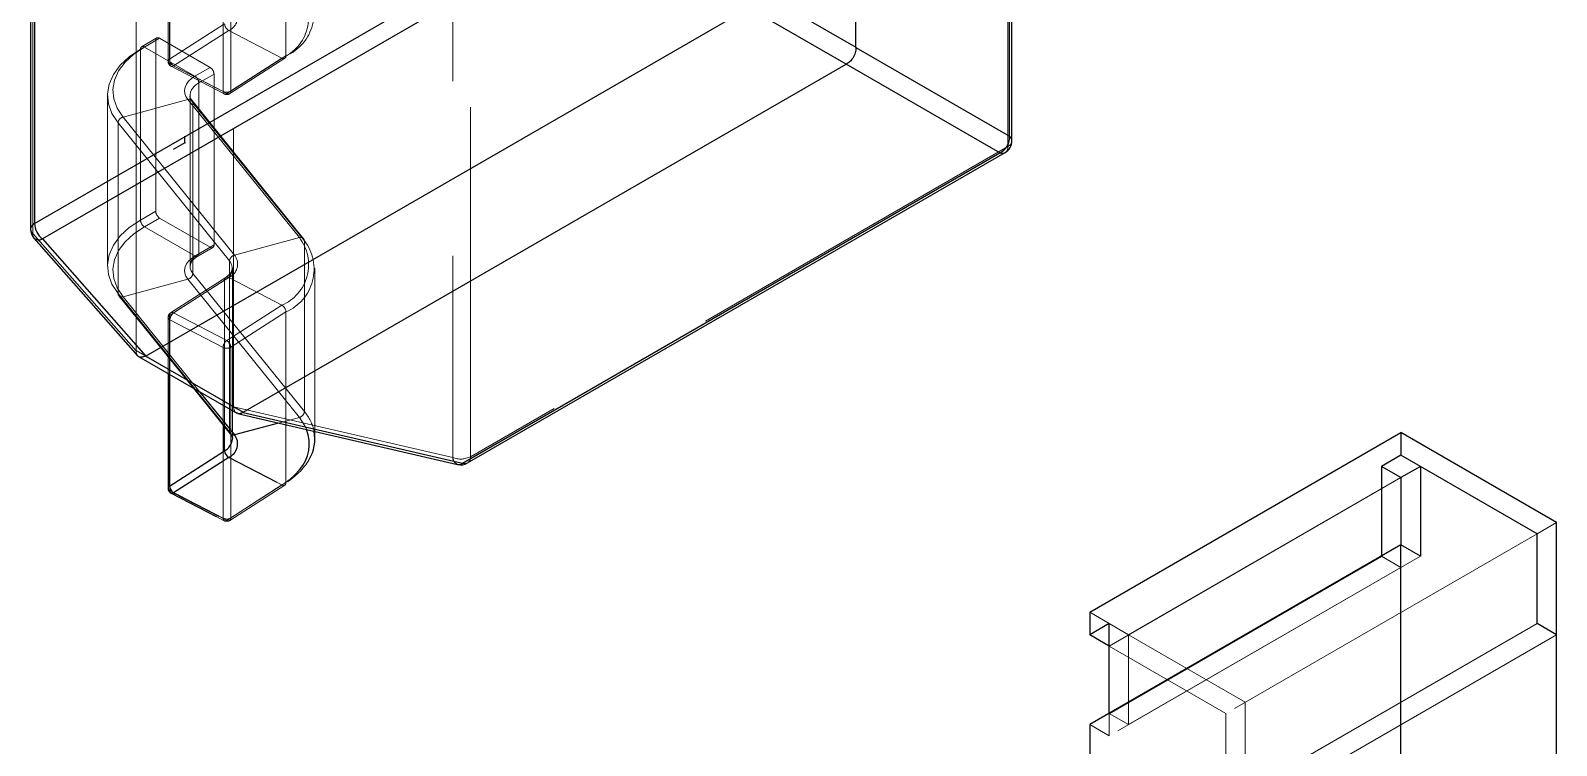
# Model space of a CAD drawing. Header units: millimetres. Extents: x 0 to 841, y 0 to 2287.
# Drawn here: x 586.41 to 591.96, y 238.51 to 241.11 of the extents above; entities that cross this region are included whole.
import ezdxf

# ---------------------------------------------------------------- set-up
doc = ezdxf.new("R2010")
doc.units = ezdxf.units.MM
doc.header["$PDSIZE"] = -1
doc.linetypes.add('HIDDEN', pattern=[1.905, 1.27, -0.635])

msp = doc.modelspace()

# ---------------------------------------------------------------- linework, layer by layer
at = {"color": 7, "linetype": 'HIDDEN', "lineweight": 18}
for p, q in [((589.9637, 245.2295), (589.9637, 240.6867)), ((586.4189, 240.37), (586.4189, 244.9797)), ((586.7946, 239.9445), (586.7946, 244.7621)), ((587.1482, 244.558), (587.1482, 239.7404)), ((587.9456, 244.0982), (587.9456, 239.5554)), ((588.0097, 239.5587), (588.0097, 244.1014)), ((586.9106, 241.6161), (586.9106, 240.9955)), ((586.9158, 241.6238), (586.9158, 241.0033)), ((586.9172, 240.987), (586.9172, 241.6075)), ((587.339, 241.6364), (587.339, 241.0158)), ((587.1105, 241.5071), (587.1105, 240.8865)), ((587.1387, 240.8874), (587.1387, 241.508)), ((586.9158, 241.0033), (587.1161, 241.1317)), ((587.1309, 241.1076), (586.9306, 240.9792)), ((587.3241, 241.0072), (587.1309, 241.1076)), ((586.8654, 241.0713), (586.8102, 241.0395)), ((586.8695, 241.0805), (586.8144, 241.0486)), ((586.8244, 241.0476), (586.8795, 241.0795)), ((586.8244, 241.0476), (587.0082, 240.9415)), ((586.8654, 240.4507), (586.8654, 241.0713)), ((586.8795, 241.0795), (587.0633, 240.9733)), ((586.8102, 240.4189), (586.8102, 241.0395)), ((587.1105, 240.8865), (586.9172, 240.987)), ((587.1238, 240.8788), (587.3241, 241.0072)), ((587.1346, 240.8783), (587.3349, 241.0067)), ((587.339, 241.0158), (587.1387, 240.8874)), ((586.9214, 240.9778), (587.1146, 240.8774)), ((586.9306, 240.9792), (587.1238, 240.8788)), ((587.0633, 240.9733), (587.0082, 240.9415)), ((587.0224, 240.917), (587.0775, 240.9488)), ((587.0775, 240.9488), (587.0775, 240.3283)), ((587.0224, 240.917), (587.0224, 240.2964)), ((586.6902, 240.8721), (586.6902, 240.2515)), ((586.7467, 240.7933), (586.9823, 240.8567)), ((586.9823, 240.8567), (587.3878, 240.3548)), ((586.9902, 240.8721), (586.9902, 240.2515)), ((586.9976, 240.8533), (586.9979, 240.853)), ((587.4033, 240.351), (586.9979, 240.853)), ((587.0005, 240.8453), (587.0005, 240.2247)), ((587.4059, 240.3433), (587.0005, 240.8453)), ((586.7286, 240.1515), (586.7286, 240.7721)), ((586.7286, 240.7721), (587.134, 240.2702)), ((587.1521, 240.2914), (586.7467, 240.7933)), ((589.9637, 240.6867), (588.0097, 239.5587)), ((586.8102, 240.4189), (586.8654, 240.4507)), ((586.8795, 240.4262), (586.8244, 240.3944)), ((587.0082, 240.2883), (586.8244, 240.3944)), ((587.0633, 240.3201), (586.8795, 240.4262)), ((586.7946, 239.9437), (586.4189, 240.37)), ((587.0082, 240.2883), (587.0633, 240.3201)), ((587.0775, 240.3283), (587.0224, 240.2964)), ((587.1521, 240.2914), (587.3878, 240.3548)), ((587.4059, 240.3433), (587.4059, 239.7228)), ((587.0182, 240.2873), (587.0733, 240.3191)), ((587.134, 239.6496), (587.134, 240.2702)), ((587.1201, 240.2099), (586.9198, 240.0815)), ((586.9306, 240.081), (587.1309, 240.2094)), ((587.0005, 240.2247), (587.4059, 239.7228)), ((587.1201, 240.2099), (587.1206, 240.2102)), ((587.1309, 240.2094), (587.3241, 240.109)), ((587.1443, 239.6227), (587.1443, 240.2433)), ((587.4443, 239.6503), (587.4443, 240.2433)), ((586.9823, 240.2035), (586.7467, 240.1401)), ((587.1161, 240.2008), (586.9158, 240.0724)), ((587.3878, 239.7016), (586.9823, 240.2035)), ((587.1161, 239.6673), (587.1161, 240.2008)), ((587.134, 239.6496), (586.7286, 240.1515)), ((586.7311, 240.1438), (587.003, 239.8073)), ((586.7467, 240.1401), (587.0264, 239.7937)), ((587.3241, 240.109), (587.1238, 239.9806)), ((586.9106, 240.0647), (586.9106, 239.8606)), ((586.9158, 240.0724), (586.9158, 239.8576)), ((586.9172, 239.4355), (586.9172, 240.0561)), ((586.9172, 240.0561), (587.1105, 239.9557)), ((587.1238, 239.9806), (586.9306, 240.081)), ((587.1387, 239.9565), (587.339, 240.0849)), ((587.339, 240.0849), (587.339, 239.4644)), ((587.1482, 239.7404), (586.7946, 239.9445)), ((587.1105, 239.9557), (587.1105, 239.3351)), ((587.1387, 239.336), (587.1387, 239.9565)), ((587.9456, 239.5554), (587.1482, 239.7397)), ((587.3878, 239.7016), (587.3113, 239.681)), ((587.1105, 239.3351), (586.9172, 239.4355)), ((587.1238, 239.3273), (587.3241, 239.4558)), ((587.1346, 239.3268), (587.3349, 239.4553)), ((587.339, 239.4644), (587.1387, 239.336)), ((587.3241, 239.4558), (587.3069, 239.4647)), ((591.3922, 239.4828), (590.3316, 238.8705)), ((590.4023, 238.9113), (591.3922, 239.4828)), ((587.0852, 239.3412), (587.1146, 239.3259)), ((587.095, 239.3423), (587.1238, 239.3273)), ((591.8872, 239.2787), (590.7558, 238.6256)), ((591.8872, 239.2787), (591.9579, 239.3195)), ((591.463, 239.197), (590.3316, 238.5439)), ((590.4023, 238.5847), (591.3922, 239.1562)), ((591.3922, 239.1562), (591.3215, 239.197)), ((590.3316, 238.9522), (590.2609, 238.993)), ((590.4023, 238.9113), (590.3316, 238.9521)), ((591.8872, 238.9521), (590.7558, 238.299)), ((590.4023, 238.5847), (590.4023, 238.9113)), ((590.8266, 238.6664), (590.4023, 238.9113)), ((591.9579, 238.9113), (590.8266, 238.2581)), ((590.7558, 238.6256), (590.3316, 238.8705)), ((590.8266, 238.2581), (590.8266, 238.6664)), ((590.3316, 238.6255), (590.3316, 238.5439)), ((590.4023, 238.5847), (590.3316, 238.6255)), ((590.7558, 238.299), (590.7558, 238.6256)), ((590.3316, 238.5439), (590.2609, 238.5847))]:
    msp.add_line(p, q, dxfattribs=at)
at = {"color": 7, "linetype": 'Continuous', "lineweight": 25}
for p, q in [((586.4104, 244.9958), (586.4104, 240.3861)), ((586.425, 245.0162), (586.425, 240.4065)), ((589.4109, 241.0466), (589.4109, 241.6653)), ((586.425, 240.4065), (588.4371, 241.568)), ((589.9693, 240.7237), (589.9693, 241.55)), ((589.9783, 240.7071), (589.9783, 241.5475)), ((588.4657, 241.5114), (586.4536, 240.3499)), ((589.0574, 241.2507), (589.4109, 241.0466)), ((589.022, 241.1895), (586.83, 239.9241)), ((589.3756, 240.9854), (589.022, 241.1895)), ((589.411, 241.046), (589.9693, 240.7237)), ((589.9345, 240.6634), (589.3761, 240.9857)), ((587.1836, 239.7199), (589.3756, 240.9854)), ((587.9804, 239.5353), (589.9345, 240.6634)), ((587.9993, 239.5358), (589.9533, 240.6638)), ((586.4229, 240.353), (586.8005, 239.9246)), ((586.4536, 240.3499), (586.8293, 239.9237)), ((586.8031, 239.9227), (587.1603, 239.7165)), ((586.83, 239.9241), (587.1836, 239.7199)), ((586.9106, 239.8606), (586.9106, 239.4441)), ((586.9158, 239.8576), (586.9158, 239.4518)), ((587.003, 239.8073), (587.1366, 239.6419)), ((587.0264, 239.7937), (587.1521, 239.6381)), ((587.1629, 239.7153), (587.963, 239.5304)), ((587.183, 239.7196), (587.9804, 239.5353)), ((587.1161, 239.5803), (587.1161, 239.6673)), ((587.3113, 239.681), (587.1521, 239.6381)), ((587.1366, 239.6419), (587.1372, 239.6412)), ((587.4443, 239.6227), (587.4443, 239.6503)), ((590.2609, 238.993), (591.3922, 239.6461)), ((591.3922, 239.6461), (591.3922, 239.5644)), ((591.9579, 239.3195), (591.3922, 239.6461)), ((586.9158, 239.4518), (587.1161, 239.5803)), ((587.1309, 239.5562), (586.9306, 239.4278)), ((587.3069, 239.4647), (587.1309, 239.5562)), ((591.3922, 239.5644), (591.3215, 239.5236)), ((591.8872, 239.2787), (591.3922, 239.5644)), ((591.3215, 239.5236), (591.3215, 239.197)), ((591.3922, 239.4828), (591.3215, 239.5236)), ((591.463, 239.5236), (591.3922, 239.4828)), ((591.463, 239.5236), (591.463, 239.197)), ((591.8872, 239.2787), (591.463, 239.5236)), ((591.3922, 239.4828), (591.3922, 239.2378)), ((586.9214, 239.4264), (587.0852, 239.3412)), ((586.9306, 239.4278), (587.095, 239.3423)), ((591.8872, 238.9521), (591.8872, 239.2787)), ((591.9579, 238.9113), (591.9579, 239.3195)), ((591.3922, 239.2378), (590.2609, 238.5847)), ((591.3922, 237.4414), (591.3922, 239.2378)), ((591.463, 239.197), (591.3922, 239.2378)), ((590.3316, 238.6255), (591.3215, 239.197)), ((590.2609, 238.993), (590.2609, 238.9113)), ((590.3316, 238.9521), (590.2609, 238.9113)), ((590.3316, 238.6255), (590.3316, 238.9521)), ((591.9579, 238.9113), (591.8872, 238.9521)), ((590.3316, 238.8705), (590.2609, 238.9113)), ((591.9579, 237.1149), (591.9579, 238.9113)), ((590.2609, 238.5847), (590.2609, 236.7883))]:
    msp.add_line(p, q, dxfattribs=at)
at = {"color": 7, "linetype": 'Continuous'}
for q in [(586.9714, 240.724), (586.9295, 240.6756)]:
    msp.add_line((586.9714, 240.6998), q, dxfattribs=at)
at = {"color": 7, "linetype": 'HIDDEN', "lineweight": 18, "flags": 128}
for points in [[(586.7467, 240.7933), (586.7257, 240.8254), (586.7135, 240.8591), (586.7102, 240.8934), (586.7161, 240.9275), (586.7308, 240.9608), (586.7542, 240.9924), (586.7856, 241.0216), (586.8244, 241.0476)], [(586.8102, 241.0395), (586.7695, 241.0121), (586.7365, 240.9814), (586.7119, 240.9482), (586.6964, 240.9132), (586.6902, 240.8773), (586.6937, 240.8412), (586.7065, 240.8059), (586.7286, 240.7721)], [(586.9172, 240.987), (586.9175, 240.9839), (586.9183, 240.9814), (586.9195, 240.9793), (586.9212, 240.9779), (586.9232, 240.9772), (586.9255, 240.9772), (586.928, 240.9778), (586.9306, 240.9792)], [(587.0082, 240.9415), (586.9953, 240.9328), (586.9848, 240.9231), (586.9771, 240.9126), (586.9721, 240.9015), (586.9702, 240.8901), (586.9713, 240.8787), (586.9753, 240.8674), (586.9823, 240.8567)], [(587.0005, 240.8453), (586.9945, 240.8543), (586.9911, 240.8638), (586.9902, 240.8735), (586.9918, 240.8831), (586.996, 240.8925), (587.0026, 240.9014), (587.0114, 240.9097), (587.0224, 240.917)], [(587.1105, 240.8865), (587.1107, 240.8835), (587.1115, 240.8809), (587.1127, 240.8789), (587.1144, 240.8775), (587.1164, 240.8768), (587.1187, 240.8767), (587.1212, 240.8774), (587.1238, 240.8788)], [(586.7286, 240.1515), (586.7065, 240.1853), (586.6937, 240.2207), (586.6902, 240.2567), (586.6964, 240.2926), (586.7119, 240.3276), (586.7365, 240.3608), (586.7695, 240.3915), (586.8102, 240.4189)], [(586.8244, 240.3944), (586.7856, 240.3683), (586.7542, 240.3392), (586.7308, 240.3076), (586.7161, 240.2743), (586.7102, 240.2401), (586.7135, 240.2058), (586.7257, 240.1722), (586.7467, 240.1401)], [(586.9823, 240.2035), (586.9753, 240.2142), (586.9713, 240.2254), (586.9702, 240.2369), (586.9721, 240.2482), (586.9771, 240.2593), (586.9848, 240.2699), (586.9953, 240.2796), (587.0082, 240.2883)], [(587.0224, 240.2964), (587.0114, 240.2891), (587.0026, 240.2809), (586.996, 240.272), (586.9918, 240.2626), (586.9902, 240.2529), (586.9911, 240.2433), (586.9945, 240.2338), (587.0005, 240.2247)], [(587.1206, 240.2102), (587.1204, 240.2101), (587.1227, 240.211), (587.1252, 240.2111), (587.128, 240.2106), (587.1309, 240.2094)], [(587.4143, 239.6572), (587.408, 239.6708), (587.3878, 239.7016)], [(587.1105, 239.3351), (587.1107, 239.3321), (587.1115, 239.3295), (587.1127, 239.3275), (587.1144, 239.3261), (587.1164, 239.3253), (587.1187, 239.3253), (587.1212, 239.326), (587.1238, 239.3273)]]:
    msp.add_lwpolyline(points, dxfattribs=at)
at = {"color": 7, "linetype": 'Continuous', "lineweight": 25, "flags": 128}
msp.add_lwpolyline([(587.1372, 239.6412), (587.1371, 239.6413), (587.1393, 239.6395), (587.1421, 239.6382), (587.1452, 239.6375), (587.1486, 239.6375), (587.1521, 239.6381)], dxfattribs=at)
at = {"color": 7, "linetype": 'HIDDEN', "lineweight": 18}
for centre, radius, start, end in [((587.2727, 241.1708), 0.1686, 293.1683, 37.803), ((587.261, 241.1547), 0.1604, 293.1683, 37.803), ((587.1099, 241.1568), 0.0535, 293.1683, 37.803), ((587.1454, 241.1332), 0.0294, 182.9913, 240.4271), ((586.8189, 241.0409), 0.00873, 50.7967, 189.214), ((586.874, 241.0727), 0.00873, 50.7967, 189.214), ((586.9306, 240.9955), 0.02, 180, 242.5349), ((586.9194, 240.9955), 0.00862, 115.3238, 249.8705), ((586.9451, 241.0048), 0.0294, 182.9913, 240.4271), ((586.9263, 241.0044), 0.0196, 240.019, 242.5509), ((587.33, 241.0161), 0.0106, 236.78, 297.8539), ((587.3287, 241.0149), 0.0103, 307.0094, 4.8682), ((586.9917, 240.9156), 0.0307, 2.6055, 57.3945), ((587.0468, 240.9474), 0.0307, 2.6055, 57.3945), ((587.1238, 240.9142), 0.0307, 244.291, 299.1748), ((587.1238, 240.8951), 0.02, 242.5349, 302.6657), ((587.1294, 240.8863), 0.00935, 233.3177, 6.8215), ((586.9873, 240.843), 0.0146, 44.8934, 109.8572), ((586.9884, 240.8455), 0.012, 358.7633, 38.1762), ((586.7526, 240.7699), 0.0241, 104.0811, 174.8849), ((589.9394, 240.6839), 0.0245, 304.7789, 6.5333), ((589.954, 240.7092), 0.0245, 293.4621, 355.2177), ((586.8961, 240.4521), 0.0307, 182.6055, 237.3945), ((586.4316, 240.387), 0.0213, 182.4969, 233.3144), ((586.8409, 240.4203), 0.0307, 182.6055, 237.3945), ((586.4382, 240.3655), 0.0198, 167.0596, 219.1762), ((587.0689, 240.3269), 0.00873, 230.7967, 9.214), ((587.261, 240.2565), 0.1604, 293.1683, 37.803), ((587.2727, 240.24), 0.1686, 293.1683, 37.803), ((587.3929, 240.3429), 0.013, 2.1001, 113.3338), ((587.0137, 240.2951), 0.00873, 230.7967, 9.214), ((587.0983, 240.2424), 0.0452, 293.1683, 37.803), ((587.1099, 240.2586), 0.0535, 293.1683, 37.803), ((587.158, 240.268), 0.0241, 104.0811, 174.8849), ((586.9765, 240.2269), 0.0241, 284.0811, 354.8849), ((587.1263, 240.2017), 0.0103, 127.0094, 184.8682), ((586.7406, 240.1513), 0.012, 178.7633, 218.1762), ((586.7417, 240.1537), 0.0145, 222.8101, 289.9933), ((587.3096, 240.0834), 0.0294, 2.9913, 60.4271), ((586.9306, 240.0647), 0.02, 122.6657, 180), ((586.9194, 240.0646), 0.00862, 115.3238, 249.8705), ((586.925, 240.0735), 0.00935, 53.3177, 186.8215), ((586.9263, 240.0735), 0.0196, 240.019, 242.5509), ((586.9495, 240.0548), 0.0322, 125.7403, 177.7688), ((587.1427, 239.9544), 0.0322, 125.7403, 177.7688), ((587.1238, 239.9836), 0.031, 244.4705, 297.2616), ((587.1093, 239.955), 0.0294, 2.9913, 60.4271), ((587.1073, 239.9547), 0.0307, 2.6055, 57.3945), ((587.1289, 239.9718), 0.0181, 299.9796, 302.6475), ((587.3819, 239.7249), 0.0241, 284.0811, 354.8849), ((587.2795, 239.6156), 0.1657, 12.3029, 40.2829), ((587.146, 239.6493), 0.012, 178.7633, 218.1762), ((587.1026, 239.6221), 0.0417, 0.2847, 41.1378), ((587.2096, 239.6791), 0.2507, 301.0663, 328.5549), ((587.974, 239.6283), 0.0782, 248.6939, 297.0888), ((587.9738, 239.5565), 0.0282, 182.0781, 247.5041), ((587.9853, 239.5559), 0.0245, 304.7789, 6.5333), ((587.1908, 239.6728), 0.2548, 301.5565, 320.6894), ((586.9205, 239.445), 0.00991, 185.2037, 246.1164), ((586.9263, 239.4529), 0.0196, 240.019, 242.5509), ((586.9264, 239.4342), 0.0093, 171.6245, 237.183), ((587.33, 239.4647), 0.0106, 236.78, 297.8539), ((587.3287, 239.4635), 0.0103, 307.0094, 4.8682), ((587.1238, 239.3627), 0.0307, 244.291, 299.1748), ((587.1238, 239.3437), 0.02, 242.5349, 302.6657), ((587.1294, 239.3348), 0.00935, 233.3177, 6.8215)]:
    msp.add_arc(centre, radius, start, end, dxfattribs=at)
at = {"color": 7, "linetype": 'Continuous', "lineweight": 25}
for centre, radius, start, end in [((589.908, 240.7188), 0.0615, 295.4861, 4.5139), ((589.9568, 240.7061), 0.0216, 2.7397, 54.5446), ((589.9434, 240.683), 0.0216, 245.4645, 297.2604), ((589.9283, 240.7071), 0.05, 299.9973, 0), ((586.4348, 240.384), 0.0245, 113.5372, 175.1427), ((586.4604, 240.3861), 0.05, 180, 221.3948), ((586.5032, 240.4105), 0.0783, 182.9187, 230.7171), ((586.4406, 240.3743), 0.0276, 230.1842, 298.2321), ((587.2822, 239.6058), 0.1417, 318.2422, 21.2726), ((587.0917, 239.6271), 0.0528, 297.447, 354.7944), ((587.1099, 239.6054), 0.0535, 293.1683, 37.803), ((587.2979, 239.6231), 0.1462, 329.2482, 10.9897), ((587.1454, 239.5818), 0.0294, 182.9913, 240.4271), ((587.9743, 239.5791), 0.05, 256.9859, 299.9973), ((587.9668, 239.5503), 0.0203, 259.4467, 312.4054), ((587.9894, 239.555), 0.0216, 245.4645, 297.2604), ((586.9202, 239.4433), 0.0096, 117.475, 175.2816), ((586.9306, 239.4441), 0.02, 180, 242.5349), ((586.9451, 239.4534), 0.0294, 182.9913, 240.4271), ((586.9248, 239.435), 0.00929, 248.5689, 308.8741)]:
    msp.add_arc(centre, radius, start, end, dxfattribs=at)
for points, knots in [([(589.411, 241.046), (589.4107, 241.0397), (589.41, 241.0267), (589.4008, 241.0078), (589.3888, 240.9934), (589.3802, 240.9882), (589.3761, 240.9857)], [0, 0, 0, 0, 0.270879, 0.562239, 0.789104, 1, 1, 1, 1]), ([(589.4109, 241.0466), (589.4109, 241.0465), (589.4109, 241.0463), (589.411, 241.0461), (589.411, 241.046)], [0, 0, 0, 0, 0.559524, 1, 1, 1, 1]), ([(589.3761, 240.9857), (589.376, 240.9856), (589.3758, 240.9855), (589.3757, 240.9854), (589.3756, 240.9854)], [0, 0, 0, 0, 0.560423, 1, 1, 1, 1]), ([(586.8293, 239.9237), (586.8241, 239.922), (586.8133, 239.9184), (586.8031, 239.9208), (586.8004, 239.9254), (586.7999, 239.9261)], [0, 0, 0, 0, 0.437347, 0.907283, 1, 1, 1, 1]), ([(586.8293, 239.9237), (586.8295, 239.9238), (586.8297, 239.9239), (586.8299, 239.924), (586.83, 239.9241)], [0, 0, 0, 0, 0.560507, 1, 1, 1, 1]), ([(587.183, 239.7196), (587.1784, 239.7172), (587.1699, 239.7126), (587.1632, 239.716), (587.1601, 239.7176)], [0, 0, 0, 0, 0.542026, 1, 1, 1, 1]), ([(587.1836, 239.7199), (587.1835, 239.7199), (587.1833, 239.7198), (587.1831, 239.7197), (587.183, 239.7196)], [0, 0, 0, 0, 0.559524, 1, 1, 1, 1]), ([(587.1366, 239.6419), (587.141, 239.6361), (587.1461, 239.6295), (587.1438, 239.6231), (587.1435, 239.6224)], [0, 0, 0, 0, 0.879963, 1, 1, 1, 1])]:
    msp.add_open_spline(points, degree=3, knots=knots, dxfattribs=at)
at = {"color": 7, "linetype": 'HIDDEN', "lineweight": 18}
for points, knots in [([(586.9979, 240.853), (586.9934, 240.8588), (586.9883, 240.8654), (586.9907, 240.8718), (586.991, 240.8725)], [0, 0, 0, 0, 0.879109, 1, 1, 1, 1]), ([(586.991, 240.2521), (586.9917, 240.2574), (586.9929, 240.2674), (587.0072, 240.2807), (587.0168, 240.2864), (587.0182, 240.2873)], [0, 0, 0, 0, 0.492878, 0.92447, 1, 1, 1, 1]), ([(587.1435, 240.2429), (587.143, 240.2375), (587.1421, 240.2272), (587.1271, 240.2155), (587.1201, 240.2099)], [0, 0, 0, 0, 0.5316444, 1, 1, 1, 1]), ([(586.7946, 239.9445), (586.7946, 239.9443), (586.7946, 239.9441), (586.7946, 239.9438), (586.7946, 239.9437)], [0, 0, 0, 0, 0.559429, 1, 1, 1, 1]), ([(586.7999, 239.9261), (586.7983, 239.9281), (586.7947, 239.9324), (586.7946, 239.9397), (586.7946, 239.9437)], [0, 0, 0, 0, 0.44518, 1, 1, 1, 1]), ([(587.1482, 239.7397), (587.1482, 239.7399), (587.1482, 239.7401), (587.1482, 239.7403), (587.1482, 239.7404)], [0, 0, 0, 0, 0.560423, 1, 1, 1, 1]), ([(587.1601, 239.7176), (587.1592, 239.7178), (587.155, 239.7188), (587.1505, 239.7267), (587.149, 239.7355), (587.1482, 239.7397)], [0, 0, 0, 0, 0.124912, 0.578417, 1, 1, 1, 1])]:
    msp.add_open_spline(points, degree=3, knots=knots, dxfattribs=at)
at = {"color": 7, "linetype": 'Continuous'}
msp.add_point((586.9714, 240.6998), dxfattribs=at)

doc.saveas('drawing.dxf')
